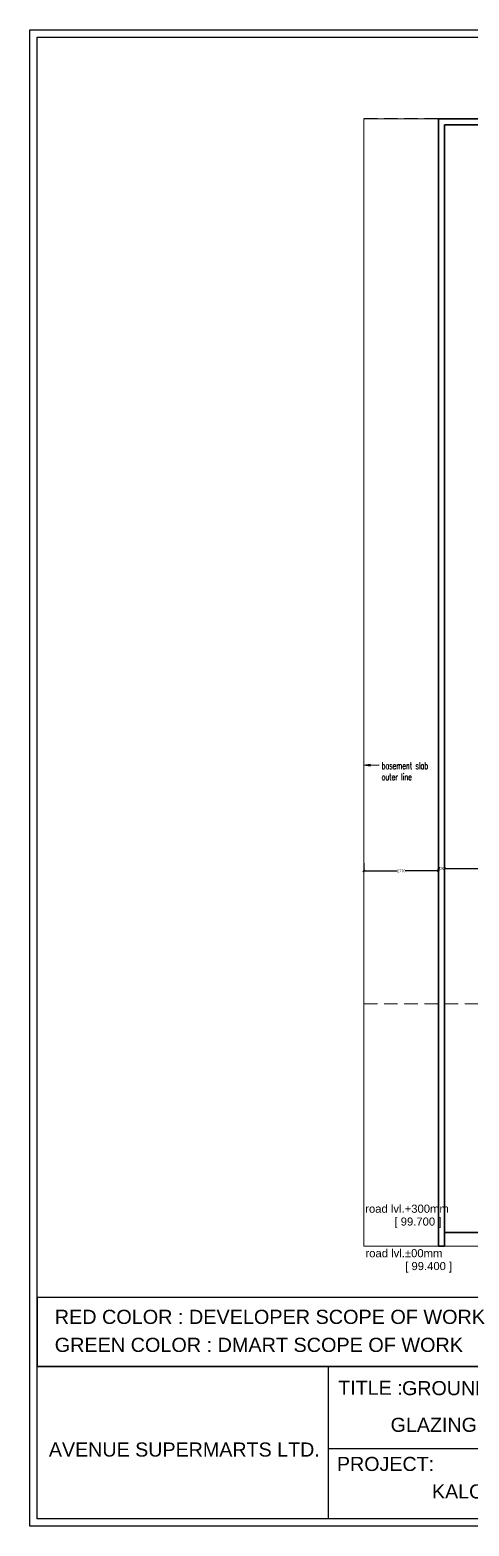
# Model space of a CAD drawing. Header units: inches. Extents: x 148614 to 294443, y 4730 to 138360.
# Drawn here: x 180907 to 197249, y 82781 to 138360 of the extents above; entities that cross this region are included whole.
import ezdxf
from ezdxf.enums import TextEntityAlignment as Align

# ---------------------------------------------------------------- set-up
doc = ezdxf.new("R2010")
doc.units = ezdxf.units.IN
doc.header["$MEASUREMENT"] = 0
doc.linetypes.add('DASHED', pattern=[0.75, 0.5, -0.25])
doc.linetypes.add('DASHED2', pattern=[0.375, 0.25, -0.125])
doc.layers.get('DEFPOINTS').update_dxf_attribs({"color": 40, "lineweight": 15})
for name, color, linetype in [('ALL TEXT', 7, 'Continuous'), ('DEVELOPER', 10, 'Continuous'), ('DIM', 7, 'Continuous'), ('DIM 02 DMART', 8, 'Continuous'), ('Dmart', 94, 'Continuous'), ('title', 7, 'Continuous')]:
    doc.layers.add(name, color=color, linetype=linetype)
for name, color, linetype, lineweight in [('description text', 34, 'Continuous', 15), ('Lvl.', 34, 'Continuous', 13), ('SDA_WALL', 7, 'Continuous', 25), ('wall cut', 7, 'Continuous', 30), ('wall ele', 7, 'Continuous', 15)]:
    doc.layers.add(name, color=color, linetype=linetype, lineweight=lineweight)
doc.styles.add('AR', font='arial.ttf')
doc.styles.add('ARIAL', font='arial.ttf')
doc.styles.add('Bibek-RS', font='simplex.shx', dxfattribs={"width": 0.9})
doc.styles.add('dim detail', font='simplex.shx', dxfattribs={"width": 0.65})
doc.styles.add('dim inside', font='simplex.shx', dxfattribs={"width": 0.7, "height": 100})
doc.styles.add('Romans', font='simplex.shx')
doc.dimstyles.new('dim inside', dxfattribs={"dimtxt": 225, "dimasz": 180, "dimexe": 0, "dimexo": 0, "dimgap": 10, "dimtad": 0, "dimdec": 0, "dimzin": 0, "dimdsep": 46, "dimtxsty": 'dim detail', "dimblk": 'SMALL', "dimcen": 0.09, "dimse1": 1, "dimse2": 1, "dimclrd": 256, "dimclrt": 256, "dimadec": 0, "dimazin": 0, "dimtfac": 1, "dimtdec": 0, "dimtofl": 0, "dimtmove": 1, "dimatfit": 3, "dimldrblk": 'SMALL', "dimfxl": 1, "dimtolj": 1, "dimtzin": 0, "dimlwd": -1, "dimarcsym": 2})
doc.dimstyles.new('Dmart', dxfattribs={"dimtxt": 100, "dimasz": 75, "dimexe": 0.0625, "dimexo": 0.0625, "dimgap": 0.09, "dimtad": 0, "dimdec": 0, "dimzin": 0, "dimdsep": 46, "dimtxsty": 'ARIAL', "dimblk": 'OBLIQUE', "dimcen": 0.09, "dimclrt": 252, "dimadec": 0, "dimazin": 0, "dimtfac": 1, "dimtdec": 0, "dimtofl": 0, "dimtmove": 1, "dimatfit": 3, "dimldrblk": 'OBLIQUE', "dimfxl": 1, "dimtolj": 1, "dimtzin": 0, "dimarcsym": 0})
doc.dimstyles.new('PHE -2', dxfattribs={"dimtxt": 200, "dimasz": 250, "dimexe": 150, "dimexo": 75, "dimgap": 50, "dimtad": 1, "dimdec": 0, "dimzin": 0, "dimdsep": 46, "dimtxsty": 'Bibek-RS', "dimblk": 'OBLIQUE', "dimcen": 0.09, "dimdle": 150, "dimclrd": 256, "dimclre": 256, "dimclrt": 256, "dimadec": 0, "dimazin": 0, "dimtfac": 1, "dimtdec": 0, "dimtofl": 0, "dimtmove": 0, "dimatfit": 3, "dimldrblk": 'OBLIQUE', "dimfxl": 1, "dimtolj": 1, "dimtzin": 0, "dimarcsym": 0})

# ---------------------------------------------------------------- blocks, each defined once
blk = doc.blocks.new('DOT')
at = {"layer": 'DIM', "color": 0, "linetype": 'ByBlock'}
blk.add_line((-0.5, 0), (-1, 0), dxfattribs=at)
at = {"layer": 'DIM', "color": 0, "linetype": 'ByBlock', "const_width": 0.5}
blk.add_lwpolyline([(-0.25, 0, 1), (0.25, 0, 1)], format="xyb", close=True, dxfattribs=at)
blk = doc.blocks.new('q')
at = {"layer": 'wall ele', "linetype": 'DASHED2', "ltscale": 2000}
for p, q in [((2285481, -2856718), (2294481, -2856718)), ((2285481, -2889598), (2285481, -2856718)), ((2285481, -2889598), (2294481, -2889598))]:
    blk.add_line(p, q, dxfattribs=at)
blk = doc.blocks.new('_Oblique')
at = {"color": 0, "linetype": 'ByBlock', "lineweight": -2}
blk.add_line((-0.5, -0.5), (0.5, 0.5), dxfattribs=at)
blk = doc.blocks.new('*D298')
at = {"layer": 'DEFPOINTS', "color": 0}
for p in [(196338, 107333), (202338, 107503), (202338, 107211)]:
    blk.add_point(p, dxfattribs=at)
at = {"layer": 'DIM 02 DMART', "color": 0, "lineweight": -2}
for p, q in [((196338, 107333), (196338, 107211)), ((202338, 107503), (202338, 107211)), ((196338, 107211), (199188, 107211)), ((202338, 107211), (199487, 107211))]:
    blk.add_line(p, q, dxfattribs=at)
at = {"layer": 'DIM 02 DMART', "color": 0, "lineweight": -2, "xscale": 75, "yscale": 75, "zscale": 75, "rotation": 180}
blk.add_blockref('_Oblique', (196338, 107211), dxfattribs=at)
at = {"layer": 'DIM 02 DMART', "color": 0, "lineweight": -2, "xscale": 75, "yscale": 75, "zscale": 75}
blk.add_blockref('_Oblique', (202338, 107211), dxfattribs=at)
at = {"layer": 'DIM 02 DMART', "color": 252, "insert": (199338, 107211), "char_height": 100, "attachment_point": 5, "style": 'ARIAL'}
blk.add_mtext('\\A1;6000', dxfattribs=at)
blk = doc.blocks.new('*D148')
at = {"layer": 'DEFPOINTS', "color": 0}
for p in [(196338, 107318), (196108, 107223), (196108, 107211)]:
    blk.add_point(p, dxfattribs=at)
at = {"layer": 'DIM 02 DMART', "color": 0, "lineweight": -2}
for p, q in [((196338, 107318), (196338, 107211)), ((196108, 107223), (196108, 107211)), ((196108, 107211), (196111, 107211)), ((196338, 107211), (196334, 107211))]:
    blk.add_line(p, q, dxfattribs=at)
at = {"layer": 'DIM 02 DMART', "color": 0, "lineweight": -2, "xscale": 75, "yscale": 75, "zscale": 75, "rotation": 180}
blk.add_blockref('_Oblique', (196108, 107211), dxfattribs=at)
at = {"layer": 'DIM 02 DMART', "color": 0, "lineweight": -2, "xscale": 75, "yscale": 75, "zscale": 75}
blk.add_blockref('_Oblique', (196338, 107211), dxfattribs=at)
at = {"layer": 'DIM 02 DMART', "color": 252, "insert": (196223, 107211), "char_height": 100, "attachment_point": 5, "style": 'ARIAL'}
blk.add_mtext('\\A1;230', dxfattribs=at)
blk = doc.blocks.new('*D299')
at = {"layer": 'DEFPOINTS', "color": 0}
for p in [(193338, 107412), (193338, 107117), (196108, 107224)]:
    blk.add_point(p, dxfattribs=at)
at = {"layer": 'DIM 02 DMART', "color": 0, "lineweight": -2}
for p, q in [((193338, 107412), (193338, 107117)), ((193338, 107117), (194573, 107117)), ((196108, 107117), (194873, 107117)), ((196108, 107224), (196108, 107117))]:
    blk.add_line(p, q, dxfattribs=at)
at = {"layer": 'DIM 02 DMART', "color": 0, "lineweight": -2, "xscale": 75, "yscale": 75, "zscale": 75, "rotation": 180}
blk.add_blockref('_Oblique', (193338, 107117), dxfattribs=at)
at = {"layer": 'DIM 02 DMART', "color": 0, "lineweight": -2, "xscale": 75, "yscale": 75, "zscale": 75}
blk.add_blockref('_Oblique', (196108, 107117), dxfattribs=at)
at = {"layer": 'DIM 02 DMART', "color": 252, "insert": (194723, 107117), "char_height": 100, "attachment_point": 5, "style": 'ARIAL'}
blk.add_mtext('\\A1;2770', dxfattribs=at)
blk = doc.blocks.new('A$C67F9122A')
at = {"layer": 'wall ele', "lineweight": 5}
blk.add_line((-6000, -8492, 1000), (-6000, 32650, 6), dxfattribs=at)
at = {"lineweight": 5}
blk.add_leader([(6447, -8492, 1000), (-6000, -8492, 1000)], dimstyle='PHE -2', override={"dimtxsty": 'Romans', "dimldrblk": 'DOT'}, dxfattribs=at)

msp = doc.modelspace()

# ---------------------------------------------------------------- linework, layer by layer
at = {"ltscale": 0.5}
msp.add_lwpolyline([(181177.8, 88710.7), (198060.3, 88710.7), (198060.3, 91271.3), (181177.8, 91271.3)], close=True, dxfattribs=at)
at = {"linetype": 'ByBlock', "lineweight": 0}
msp.add_lwpolyline([(181177.8, 88710.7), (259017.4, 88710.7), (259017.4, 83051.5), (181177.8, 83051.5)], close=True, dxfattribs=at)
at = {"layer": 'DIM 02 DMART'}
for points in [[(180907.1, 82780.7), (180907.1, 138360.3), (259288.1, 138360.3), (259288.1, 82780.7)], [(181177.8, 83051.5), (181177.8, 138089.5), (259017.4, 138089.5), (259017.4, 83051.5)]]:
    msp.add_lwpolyline(points, close=True, dxfattribs=at)
at = {"layer": 'SDA_WALL', "ltscale": 0.5}
msp.add_lwpolyline([(181177.8, 138089.5), (259017.4, 138089.5), (259017.4, 88710.7), (181177.8, 88710.7)], close=True, dxfattribs=at)
at = {"layer": 'title'}
for p, q in [((192010.6, 88710.7), (192010.6, 83051.5)), ((192010.6, 85667.3), (203646.9, 85667.3))]:
    msp.add_line(p, q, dxfattribs=at)
at = {"layer": 'wall cut'}
msp.add_line((196107.6, 93183.5), (196107.6, 135063.5), dxfattribs=at)
for points in [[(240627.9, 135063.5), (196107.6, 135063.5)], [(240428.9, 134833.5), (196337.6, 134833.5), (196337.6, 93183.5)], [(196337.6, 93183.5), (196107.6, 93183.5)]]:
    msp.add_lwpolyline(points, dxfattribs=at)
at = {"layer": 'wall ele'}
for p, q in [((193337.6, 102183.5), (193337.6, 135063.5)), ((193337.6, 135063.5), (202337.6, 135063.5)), ((193337.6, 102183.5), (193337.6, 93183.5)), ((193337.6, 93183.5), (202637.6, 93183.5))]:
    msp.add_line(p, q, dxfattribs=at)

# ---------------------------------------------------------------- block references
msp.add_blockref('q', (-2092143.4, 2991781.7), dxfattribs=at)
at = {"layer": 'wall ele', "lineweight": 30}
msp.add_blockref('A$C67F9122A', (202337.6, 102183.5), dxfattribs=at)

# ---------------------------------------------------------------- texts
at = {"layer": 'ALL TEXT', "color": 7, "linetype": 'ByBlock', "lineweight": 0, "style": 'ARIAL'}
for s, p in [('GROUNDFLOOR PLAN', (194752.6, 87643.6)), ('GLAZING DETAIL', (194328.6, 86280.7)), ('KALOL-GUJRAT', (195866.7, 83806))]:
    msp.add_text(s, height=523.646, dxfattribs=at).set_placement(p)
at = {"layer": 'ALL TEXT', "color": 7, "linetype": 'DASHED', "ltscale": 0.9, "style": 'ARIAL'}
msp.add_text('AVENUE SUPERMARTS LTD.', height=523.646, dxfattribs=at).set_placement((186653, 85624.1), align=Align.MIDDLE)
at = {"layer": 'ALL TEXT', "color": 7, "linetype": 'DASHED', "ltscale": 0.9, "char_height": 523.65, "width": 4421.963, "attachment_point": 1, "style": 'ARIAL'}
for s, insert in [('TITLE :', (192378.2, 88180.9)), ('PROJECT:', (192330.9, 85351.5))]:
    msp.add_mtext(s, dxfattribs=dict(at, insert=insert))
at = {"layer": 'description text', "insert": (193992.5, 111152.8), "char_height": 250, "width": 2413.537, "attachment_point": 1, "style": 'dim inside'}
msp.add_mtext('\\pxql;basement slab \\Pouter line', dxfattribs=at)
at = {"layer": 'DEVELOPER', "style": 'AR'}
msp.add_text('RED COLOR : DEVELOPER SCOPE OF WORK ', height=527.531, dxfattribs=at).set_placement((181832.1, 90289.3, 447111.5))
at = {"layer": 'Dmart', "style": 'AR'}
msp.add_text('GREEN COLOR : DMART SCOPE OF WORK ', height=527.531, dxfattribs=at).set_placement((181832.1, 89249.1, 447111.5))
at = {"layer": 'Lvl.', "char_height": 300, "width": 4174.614, "attachment_point": 1, "style": 'ARIAL'}
for s, insert in [(' road lvl.+300mm', (193266.8, 94720.5)), (' road lvl.%%P00mm', (193276.6, 93067.1))]:
    msp.add_mtext(s, dxfattribs=dict(at, insert=insert))
at = {"layer": 'Lvl.', "color": 6, "char_height": 300, "width": 2814.375, "attachment_point": 1, "style": 'ARIAL'}
for s, insert in [('[ 99.700 ]', (194470.8, 94243.2)), ('[ 99.400 ]', (194871.4, 92589.8))]:
    msp.add_mtext(s, dxfattribs=dict(at, insert=insert))

# ---------------------------------------------------------------- dimensions: what is measured, and where the dimension line sits
at = {"layer": 'DIM 02 DMART'}
dim = msp.add_linear_dim(base=(193337.6, 107116.7), p1=(196107.6, 107224.3), p2=(193337.6, 107411.7), dimstyle='Dmart', dxfattribs=at)
dim.commit()
dim.dimension.update_dxf_attribs({"geometry": '*D299', "text_midpoint": (194722.6, 107116.7), "dimtype": 160})
for base, p1, p2, picture, middle in [((196107.6, 107210.6), (196337.6, 107318.3), (196107.6, 107222.8), '*D148', (196222.6, 107210.6)), ((202337.6, 107210.6), (196337.6, 107332.9), (202337.6, 107503.5), '*D298', (199337.6, 107210.6))]:
    dim = msp.add_linear_dim(base=base, p1=p1, p2=p2, dimstyle='Dmart', dxfattribs=at)
    dim.commit()
    dim.dimension.update_dxf_attribs({"geometry": picture, "text_midpoint": middle})

# ---------------------------------------------------------------- leaders
at = {"layer": 'description text'}
msp.add_leader([(193337.6, 111042.8), (193903.3, 111042.8)], dimstyle='dim inside', override={"dimasz": 225, "dimldrblk": 'ClosedBlank', "dimfxl": 50}, dxfattribs=at)

doc.saveas('drawing.dxf')
